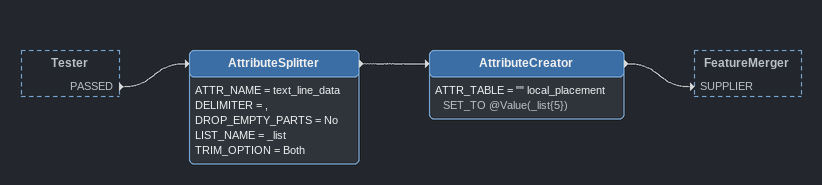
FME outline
Tester [outside]
    PASSED -> AttributeSplitter
AttributeSplitter
    ATTR_NAME = text_line_data
    DELIMITER = ,
    DROP_EMPTY_PARTS = No
    LIST_NAME = _list
    TRIM_OPTION = Both
    -> AttributeCreator
AttributeCreator
    ATTR_TABLE = "" local_placement SET_TO @Value(_list{5})
    -> FeatureMerger [SUPPLIER]
